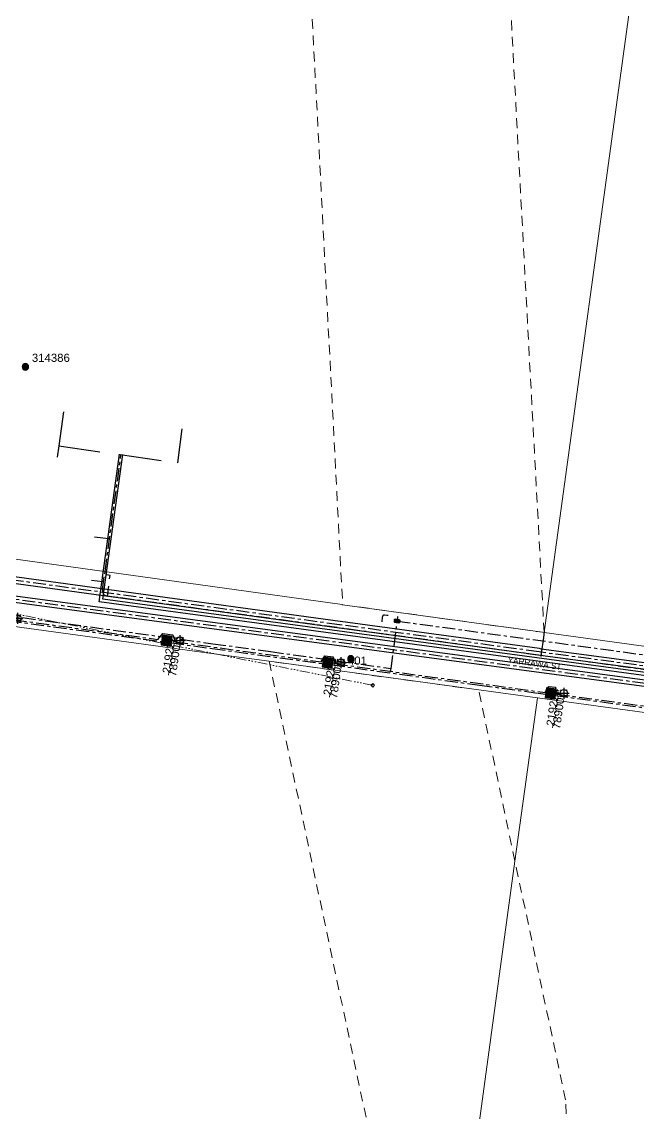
# Model space of a CAD drawing. Header units: metres. Extents: x 301012 to 305396, y 6240778 to 6244350.
# Drawn here: x 302654.8 to 302844.1, y 6242928.7 to 6243263.5 of the extents above; entities that cross this region are included whole.
import ezdxf
from ezdxf.enums import TextEntityAlignment as Align

# ---------------------------------------------------------------- set-up
doc = ezdxf.new("R2010")
doc.units = ezdxf.units.M
for name, pattern in [('Cable Exist UG', [7, 4, -1, 1, -1]), ('Dash', [5, 3, -2]), ('DASHED', [19.05, 12.7, -6.35]), ('PHANTOMX2', [6.6, 3, -0.75, 0.2, -0.75, 0.2, -0.75, 0.2, -0.75])]:
    doc.linetypes.add(name, pattern=pattern)
doc.layers.get('0').update_dxf_attribs({"color": 6})
for name, color, linetype, lineweight in [('Cadastre Easements_SP_EXT', 58, 'DASHED', 15), ('Cadastre Land Parcels_SP_EXT', 118, 'Continuous', 15), ('Cadastre Roads_SP_EXT', 218, 'Continuous', 15), ('Mains_HV_EXT', 13, 'Continuous', 25), ('Mains_LV_EXT', 163, 'Continuous', 25), ('Mains_SL_EXT', 131, 'Continuous', 25), ('Mains_TR_EXT', 211, 'Continuous', 25), ('Services_SP_EXT', 42, 'PHANTOMX2', 20)]:
    doc.layers.add(name, color=color, linetype=linetype, lineweight=lineweight)
for name, color, linetype in [('Equip_HV_EXT', 7, 'Continuous'), ('Equip_SP_SL_EXT', 7, 'Continuous'), ('SupportsOH_SP_TR_HV_LV_SL_EXT', 7, 'Continuous'), ('SupportsUG_SP_LV_SL_EXT', 7, 'Continuous'), ('Trench_SP_EXT', 7, 'Continuous')]:
    doc.layers.add(name, color=color, linetype=linetype)
doc.layers.add('UNKNOWN_FEATURES', color=1, linetype='DASHED', plot=False)
doc.styles.add('COLUMN_LABEL', font='arial.ttf', dxfattribs={"height": 2})
doc.styles.add('iecARIAL', font='arial.ttf', dxfattribs={"height": 2})
doc.styles.add('POLE_LABEL', font='arial.ttf', dxfattribs={"height": 2})
doc.styles.add('SL_LABEL', font='arial.ttf', dxfattribs={"height": 2})
doc.styles.get("Standard").update_dxf_attribs({"font": 'arial.ttf'})
doc.linetypes.add('Cable P UG', pattern='A,5,-0.1,["P",Standard,S=1.5,R=0,X=0,Y=-0.75],-1.45', length=6.55)

# ---------------------------------------------------------------- blocks, each defined once
blk = doc.blocks.new('COLUMN_EXT')
blk.add_hatch(color=256).paths.add_polyline_path([(1.5, -1.5), (1.5, 1.5), (-1.5, 1.5), (-1.5, -1.5)])
blk.add_lwpolyline([(1.5, 1.5), (-1.5, 1.5), (-1.5, -1.5), (1.5, -1.5)], close=True)
at = {"flags": 9}
for tag, style, p in [('STRUCTURE_PLANT_NUMBER', 'POLE_LABEL', (-1.81, -0.03)), ('STREET_CODE', 'COLUMN_LABEL', (-1.81, 0.2))]:
    blk.add_attdef(tag, text='', height=0.2, rotation=180, dxfattribs=dict(at, style=style)).set_placement(p, align=Align.MIDDLE_LEFT)
for tag, p in [('COLUMN_TYPE', (-1.81, 0.4)), ('STREETNAME', (-1.81, 1.6)), ('OWNED_BY', (-1.81, 0.6)), ('LOCATION', (-1.81, 1.4)), ('SUBURB', (-1.81, 1.8)), ('LEGEND', (-1.81, 1.2)), ('USAGE', (-1.81, 1)), ('NOTES', (-1.81, 2)), ('STATE', (-1.81, 0.8))]:
    blk.add_attdef(tag, text='', height=0.2, rotation=180, dxfattribs=at).set_placement(p, align=Align.MIDDLE_LEFT)
at = {"flags": 1}
blk.add_attdef('Z', (-1.81, 2.35), '', height=0.2, rotation=180, dxfattribs=at)
at = {"style": 'COLUMN_LABEL', "width": 0.9, "flags": 8}
blk.add_attdef('ASSET_NUM', text='', height=2, rotation=270, dxfattribs=at).set_placement((2, -4), align=Align.MIDDLE_LEFT)
blk = doc.blocks.new('SL_LANTERN_EXT')
at = {"flags": 9}
for tag, p in [('LRATECODE', (-7.4, 0)), ('LOUTREACHVOCAB', (-7.2, 0)), ('LOUTREACH', (-7, 0)), ('LANTNUMBER', (-6.6, 0)), ('LNEW', (-6.4, 0)), ('LMASTVOCAB', (-6.2, 0)), ('LMAST', (-6, 0)), ('LLAMPVOCAB', (-5.8, 0)), ('LLAMP', (-5.6, 0)), ('LEXIST', (-5.4, 0)), ('LCHARGE3PERCENT', (-5.2, 0)), ('LCHARGE3', (-5, 0)), ('LCHARGE2PERCENT', (-4.8, 0)), ('LCHARGE2', (-4.6, 0)), ('LCHARGE1PERCENT', (-4.4, 0)), ('LCHARGE1', (-4.2, 0)), ('LCATEGORY', (-4, 0)), ('LBRACKETVOCAB', (-3.8, 0)), ('LBRACKET', (-3.6, 0)), ('LKINGHEIGHT', (-3.4, 0)), ('CREPLACE', (-3.2, 0)), ('CREMOVE', (-3, 0)), ('CNUMBER', (-2.8, 0)), ('CNEW', (-2.6, 0)), ('CEXIST', (-2.4, 0)), ('USAGE', (-2.2, 0)), ('STATE', (-2, 0)), ('OWNED_BY', (-1.8, 0)), ('ORIENTATION', (-1.6, 0)), ('OPERATING_VOLTAGE', (-1.4, 0)), ('NO_PHASES', (-1.2, 0)), ('LANTERN_TYPE', (-1, 0)), ('LANTERN_PURPOSE', (-0.8, 0)), ('CONTROL_TYPE', (-0.6, 0)), ('CONSTRUCTED_VOLTAGE', (-0.4, 0))]:
    blk.add_attdef(tag, text='', height=0.001, rotation=270, dxfattribs=at).set_placement(p, align=Align.MIDDLE_LEFT)
at = {"style": 'SL_LABEL', "flags": 9}
blk.add_attdef('STREET_CODE', text='', height=0.001, rotation=270, dxfattribs=at).set_placement((0, 0), align=Align.MIDDLE_LEFT)
at = {"flags": 1}
blk.add_attdef('Z', (0, 0), '', height=0.001, rotation=270, dxfattribs=at)
at = {"flags": 9}
for tag, p in [('LREMOVE', (0, -7.6)), ('LREPLACE', (0, -7.8)), ('LTYPE', (0, -8)), ('LTYPEVOCAB', (0, -8.2)), ('LEGEND', (0, -8.4)), ('SUBURB', (0, -8.6)), ('STREETNAME', (0, -8.8)), ('LOCATION', (0, -9)), ('NOTES', (0, -9.2)), ('MAINTAINED_BY', (0, -9.86))]:
    blk.add_attdef(tag, text='', height=0.001, dxfattribs=at).set_placement(p, align=Align.MIDDLE_LEFT)
blk.add_attdef('OPERATED_BY', (0, -9.61), '', height=0.001, dxfattribs=at)
blk.add_wipeout([(5.69, 0), (5.06, -1.06), (4, -1.69), (2.94, -1.06), (2.31, 0), (2.94, 1.06), (4, 1.69), (5.06, 1.06)])
for p, q in [((0, 0), (4, 0)), ((2.94, 1.06), (3.2, 0.8)), ((4, 1.69), (4, 0)), ((5.06, 1.06), (4.8, 0.8)), ((2.94, -1.06), (3.2, -0.8)), ((4, 0), (5.69, 0)), ((4, 0), (4, -1.69)), ((5.06, -1.06), (4.8, -0.8))]:
    blk.add_line(p, q)
blk.add_circle((4, 0), 1.12)
at = {"width": 0.9}
blk.add_attdef('LNUMBER', text='', height=1, dxfattribs=at).set_placement((7, -1), align=Align.MIDDLE_LEFT)
blk = doc.blocks.new('CCP_EXT')
blk.add_wipeout([(0, 0.57), (0.57, 0), (0, -0.57), (-0.57, 0)])
blk.add_lwpolyline([(-0.57, 0), (0, 0.57), (0.57, 0), (0, -0.57), (-0.57, 0)])
at = {"flags": 1}
blk.add_attdef('Z', (0, 0), '', height=0.2, dxfattribs=at)
at = {"flags": 9}
for tag, p in [('CCP_TYPE', (0, 0)), ('CONSTRUCTED_VOLTAGE', (0, -0.2)), ('OPERATING_VOLTAGE', (0, -0.6)), ('ORIENTATION', (0, -0.8)), ('OWNED_BY', (0, -1)), ('STATE', (0, -1.8)), ('NO_PHASES', (0, -0.4)), ('USAGE', (0, -1.2)), ('LEGEND', (0, -1.4)), ('LIFE_SUPPORT', (0, -1.6)), ('NOTES', (0, -2))]:
    blk.add_attdef(tag, text='', height=0.2, dxfattribs=at).set_placement(p, align=Align.MIDDLE_LEFT)
blk = doc.blocks.new('POLE_EXT')
blk.add_hatch(color=256).paths.add_polyline_path([(-1, 0, 1), (1, 0, 1)])
blk.add_lwpolyline([(-1, 0, 1), (1, 0, 1)], format="xyb", close=True)
at = {"flags": 8}
blk.add_attdef('pNumber', text='', height=2, dxfattribs=at).set_placement((2.5, 2.5), align=Align.MIDDLE_CENTER)
at = {"style": 'POLE_LABEL', "flags": 9}
for tag, p in [('STRUCTURE_PLANT_NUMBER', (1.35, 0.03)), ('STREET_CODE', (1.35, -0.2))]:
    blk.add_attdef(tag, text='', height=0.2, dxfattribs=at).set_placement(p, align=Align.MIDDLE_LEFT)
at = {"flags": 9}
for tag, p in [('OWNED_BY', (1.35, -0.4)), ('SPECIAL_USE', (1.35, -0.8)), ('STATE', (1.35, -1)), ('cLV', (1.35, -1.4)), ('hDepth', (1.35, -1.6)), ('hDia', (1.35, -1.8)), ('cHV', (1.35, -2)), ('cLinedev', (1.35, -3.4)), ('PARENT', (1.35, -0.6)), ('USAGE', (1.35, -1.2)), ('LBRACKET', (1.35, -2.2)), ('LExisting', (1.35, -2.4)), ('LANTNUMBER', (1.35, -2.6)), ('LOther', (1.35, -2.8)), ('LRemove', (1.35, -3)), ('LEGEND', (1.35, -3.2)), ('pExisting', (1.35, -3.8)), ('pFooting', (1.35, -4.4)), ('pNew', (1.35, -4.6)), ('pRelocate', (1.35, -5)), ('pRemove', (1.35, -5.2)), ('pReplace', (1.35, -5.4)), ('pStay', (1.35, -5.6)), ('pType', (1.35, -5.8)), ('cspan', (1.35, -6)), ('STREETNAME', (1.35, -6.2)), ('SUBURB', (1.35, -6.4)), ('LOCATION', (1.35, -3.6)), ('PFNUMBER', (1.35, -4)), ('NEWPFNUMBER', (1.35, -4.2)), ('NOTES', (1.35, -6.6)), ('OPERATED_BY', (1.36, -7.01)), ('MAINTAINED_BY', (1.36, -6.81))]:
    blk.add_attdef(tag, text='', height=0.2, dxfattribs=at).set_placement(p, align=Align.MIDDLE_LEFT)
at = {"flags": 1}
blk.add_attdef('Z', (1.35, -7.33), '', height=0.2, dxfattribs=at)
blk = doc.blocks.new('HV_STJ_EXT')
h = blk.add_hatch(color=256)
edge = h.paths.add_edge_path()
edge.add_ellipse((-0.59, 0.13), major_axis=(0.226, 0.226), ratio=1, start_angle=45, end_angle=135)
edge.add_line((-0.91, 0.13), (-0.91, -0.13))
edge.add_ellipse((-0.59, -0.13), major_axis=(0.226, 0.226), ratio=1, start_angle=135, end_angle=225)
edge.add_line((-0.59, -0.45), (0.59, -0.45))
edge.add_ellipse((0.59, -0.13), major_axis=(-0.226, 0.226), ratio=1, start_angle=135, end_angle=225)
edge.add_line((0.91, -0.13), (0.91, 0.13))
edge.add_ellipse((0.59, 0.13), major_axis=(-0.226, 0.226), ratio=1, start_angle=225, end_angle=315)
edge.add_line((0.59, 0.45), (-0.59, 0.45))
blk.add_lwpolyline([(-0.91, 0.13), (-0.91, -0.13, 0.414214), (-0.59, -0.45), (0.59, -0.45, 0.414214), (0.91, -0.13), (0.91, 0.13, 0.414214), (0.59, 0.45), (-0.59, 0.45, 0.414214)], format="xyb", close=True)
for tag, flags, p in [('ORIENTATION', 9, (1.5, 0)), ('Z', 1, (1.5, -0.8)), ('USAGE', 9, (1.5, -0.2)), ('LEGEND', 9, (1.5, -0.4)), ('NOTES', 9, (1.5, -0.6))]:
    blk.add_attdef(tag, text='', height=0.2, dxfattribs=dict(flags=flags)).set_placement(p, align=Align.MIDDLE_LEFT)

msp = doc.modelspace()

# ---------------------------------------------------------------- linework, layer by layer
at = {"layer": 'Cadastre Land Parcels_SP_EXT', "linetype": 'Continuous'}
for points in [[(302842.49, 6243275.44), (302804.24, 6243280.75), (302742.73, 6243289.29), (302742.72, 6243289.29), (302643.14, 6243303.18), (302615.9, 6243103.79), (302753.23, 6243084.72), (302753.34, 6243084.7), (302814.68, 6243076.25), (302815.19, 6243076.13), (302842.49, 6243275.44)], [(302894.74, 6243268.28), (302842.49, 6243275.44), (302815.19, 6243076.13), (302968.01, 6243055.19), (302994.85, 6243068.92), (302986.84, 6243097.55), (302971.29, 6243134.48), (302894.74, 6243268.28)], [(302791.42, 6242897.86), (302806.25, 6243006.01), (302813.12, 6243056.08), (302795.1, 6243058.55), (302730.8, 6243067.34), (302713.09, 6243069.77), (302633.87, 6243080.6), (302613.01, 6243083.45), (302593.18, 6243086.19), (302393.65, 6243113.59), (302366.28, 6242914.21), (302525.83, 6242892.33), (302585.72, 6242884.12), (302606.5, 6242881.27), (302685.75, 6242870.42), (302764.54, 6242859.62), (302785.77, 6242856.71), (302791.42, 6242897.86)], [(302992.48, 6242902.05), (303009.57, 6243026.81), (303009.2, 6243027.3), (303008.66, 6243027.88), (303008.05, 6243028.4), (303007.4, 6243028.86), (303006.7, 6243029.24), (303005.96, 6243029.55), (303005.2, 6243029.78), (303004.41, 6243029.93), (303004.3, 6243029.94), (302813.12, 6243056.08), (302806.25, 6243006.01), (302791.42, 6242897.86), (302785.77, 6242856.71), (302826, 6242851.2), (302863.74, 6242846.03), (302864.16, 6242849.05), (302868.72, 6242882.26), (302987.55, 6242865.99), (302992.48, 6242902.05)]]:
    msp.add_lwpolyline(points, close=True, dxfattribs=at)
at = {"layer": 'Trench_SP_EXT', "linetype": 'Cable Exist UG'}
msp.add_lwpolyline([(302767.33, 6243081.36), (302766.91, 6243081.42), (302766.91, 6243081.42), (302766.23, 6243081.5), (302766.23, 6243081.5, 0.466938), (302765.51, 6243080.85), (302765.51, 6243080.85), (302765.32, 6243079.39)], format="xyb", dxfattribs=at)
for points in [[(302770.15, 6243079.73), (302770.33, 6243081.06)], [(302768.14, 6243065.27), (302767.96, 6243063.97)]]:
    msp.add_lwpolyline(points, dxfattribs=at)
at = {"layer": 'UNKNOWN_FEATURES'}
for points in [[(302667.65, 6243143.81), (302666.21, 6243133.44), (302702.75, 6243128.19), (302704.04, 6243138.59)], [(302666.21, 6243133.44), (302665.73, 6243129.98)], [(302677.12, 6243105.56), (302681.43, 6243104.95)], [(302679.72, 6243091.7), (302676.19, 6243092.15)], [(302681.77, 6243092.63), (302681.92, 6243093.69), (302680.89, 6243093.83)], [(302681.49, 6243090.42), (302681.07, 6243087.34)], [(302815.23, 6243076.44), (302814.99, 6243074.67), (302814.32, 6243069.72), (302814.19, 6243068.81)]]:
    msp.add_lwpolyline(points, dxfattribs=at)

# ---------------------------------------------------------------- block references
at = {"layer": 'Equip_HV_EXT', "rotation": 351.5966291696298}
msp.add_blockref('HV_STJ_EXT', (302770.04, 6243079.68), dxfattribs=at)
at = {"layer": 'SupportsOH_SP_TR_HV_LV_SL_EXT'}
ref = msp.add_blockref('POLE_EXT', (302655.92, 6243157.68), dxfattribs=at)
ref.add_attrib('ASSET_NUM', '314386', dxfattribs={"layer": '0', "height": 2.5, "style": 'POLE_LABEL'}).set_placement((302657.92, 6243158.43), align=Align.BOTTOM_LEFT)
at = {"layer": 'SupportsUG_SP_LV_SL_EXT'}
ref = msp.add_blockref('COLUMN_EXT', (302699.34, 6243073.67), dxfattribs=dict(at, rotation=81.86575465416266))
ref.add_attrib('ASSET_NUM', '789001', dxfattribs={"layer": '0', "height": 2.5, "rotation": 81.8094, "style": 'COLUMN_LABEL'}).set_placement((302701.34, 6243074.42), align=Align.TOP_RIGHT)
ref = msp.add_blockref('COLUMN_EXT', (302748.76, 6243066.91), dxfattribs=dict(at, rotation=81.86816684949038))
ref.add_attrib('ASSET_NUM', '789002', dxfattribs={"layer": '0', "height": 2.5, "rotation": 81.9241, "style": 'COLUMN_LABEL'}).set_placement((302750.76, 6243067.66), align=Align.TOP_RIGHT)
ref = msp.add_blockref('COLUMN_EXT', (302817.24, 6243057.54), dxfattribs=dict(at, rotation=81.91155791880378))
ref.add_attrib('ASSET_NUM', '789003', dxfattribs={"layer": '0', "height": 2.5, "rotation": 81.9146, "style": 'COLUMN_LABEL'}).set_placement((302819.24, 6243058.29), align=Align.TOP_RIGHT)

# ---------------------------------------------------------------- texts
at = {"layer": 'Cadastre Roads_SP_EXT'}
msp.add_text('YARRAWA ST', height=1.8, rotation=352.2217, dxfattribs=at).set_placement((302803.9, 6243066.93))

# ---------------------------------------------------------------- next in the draw order: block references
at = {"layer": 'Equip_SP_SL_EXT'}
ref = msp.add_blockref('SL_LANTERN_EXT', (302649.47, 6243080.49), dxfattribs=at)
ref.add_attrib('ASSET_NUM', '219221', dxfattribs={"layer": '0', "height": 2.5, "rotation": 81.8244, "style": 'iecARIAL'}).set_placement((302650.97, 6243081.99), align=Align.MIDDLE_RIGHT)
ref = msp.add_blockref('SL_LANTERN_EXT', (302699.34, 6243073.67), dxfattribs=at)
ref.add_attrib('ASSET_NUM', '219222', dxfattribs={"layer": '0', "height": 2.5, "rotation": 81.9184, "style": 'iecARIAL'}).set_placement((302700.84, 6243075.17), align=Align.MIDDLE_RIGHT)
ref = msp.add_blockref('SL_LANTERN_EXT', (302748.76, 6243066.91), dxfattribs=at)
ref.add_attrib('ASSET_NUM', '219223', dxfattribs={"layer": '0', "height": 2.5, "rotation": 81.7625, "style": 'iecARIAL'}).set_placement((302750.26, 6243068.41), align=Align.MIDDLE_RIGHT)
ref = msp.add_blockref('SL_LANTERN_EXT', (302817.24, 6243057.54), dxfattribs=at)
ref.add_attrib('ASSET_NUM', '219224', dxfattribs={"layer": '0', "height": 2.5, "rotation": 81.8198, "style": 'iecARIAL'}).set_placement((302818.74, 6243059.04), align=Align.MIDDLE_RIGHT)
at = {"layer": 'Services_SP_EXT', "rotation": 90.0000000000002}
msp.add_blockref('CCP_EXT', (302762.57, 6243059.97), dxfattribs=at)

# ---------------------------------------------------------------- next in the draw order: linework, layer by layer
at = {"layer": 'Cadastre Easements_SP_EXT', "linetype": 'Dash'}
for points in [[(302662.23, 6243442.74), (302741.63, 6243309.46), (302742.72, 6243289.29), (302753.34, 6243084.7), (302814.69, 6243076.25), (302815.19, 6243076.13), (302804.23, 6243280.75), (302804.23, 6243280.81), (302801.86, 6243327.75), (302735.09, 6243437.89), (302729.27, 6243438.37), (302728.55, 6243433.4), (302662.23, 6243442.74)], [(302826, 6242851.2), (302823.57, 6242898.53), (302821.78, 6242932.79), (302806.25, 6243006.01), (302795.1, 6243058.55), (302730.8, 6243067.34), (302761.22, 6242924.16), (302762.61, 6242897.26), (302764.54, 6242859.62), (302770.44, 6242744.84), (302775.05, 6242654.99), (302836.53, 6242646.56), (302826, 6242851.2)]]:
    msp.add_lwpolyline(points, close=True, dxfattribs=at)
at = {"layer": 'Cadastre Roads_SP_EXT', "linetype": 'Continuous'}
msp.add_lwpolyline([(302613.01, 6243083.45), (302633.87, 6243080.6), (302713.09, 6243069.77), (302730.8, 6243067.35), (302795.1, 6243058.55), (302813.12, 6243056.08), (303004.3, 6243029.94), (303004.41, 6243029.93), (303009.24, 6243038.9), (303014.58, 6243048.82), (302968.01, 6243055.19), (302815.19, 6243076.13), (302814.68, 6243076.25), (302753.34, 6243084.7), (302753.23, 6243084.72), (302615.9, 6243103.79), (302614.44, 6243093.56), (302613.01, 6243083.45)], close=True, dxfattribs=at)
at = {"layer": 'Mains_HV_EXT', "linetype": 'Cable P UG'}
for points in [[(303341.64, 6243416.74), (303367.99, 6243413.56), (303357.64, 6243338.81), (303313.7, 6243275.66), (303142.76, 6243298.6), (303142.72, 6243298.61), (303142.72, 6243298.61, 0.449139), (303058.87, 6243238.54), (303058.87, 6243238.54), (303058.87, 6243238.52), (303031.06, 6243037.94), (302678.62, 6243085.57), (302684.82, 6243130.89)], [(303341.52, 6243415.74), (303367.02, 6243412.69), (303356.68, 6243339.19), (303313.23, 6243276.73), (303142.94, 6243299.59), (303142.94, 6243299.59, 0.449139), (303057.88, 6243238.64), (303057.88, 6243238.64), (303030.2, 6243039.07), (302679.75, 6243086.42), (302685.81, 6243130.76)]]:
    msp.add_lwpolyline(points, format="xyb", dxfattribs=at)
for points in [[(302912.76, 6243055.98), (302813.97, 6243069.13), (302813.46, 6243069.24), (302752.38, 6243077.53), (302752.27, 6243077.54), (302614.88, 6243096.33), (302574.72, 6243101.83), (302491.88, 6243113.13), (302395.52, 6243126.34), (302389.37, 6243127.2), (302231.24, 6243140.73), (302178.4, 6243159.43), (302144.15, 6243170.23), (302095.04, 6243196.78), (302095.02, 6243196.8), (302095.02, 6243196.8), (302058.41, 6243217.81)], [(302936.4, 6243047.52), (302594.11, 6243093.11), (302394.35, 6243120.51), (302230.55, 6243138.09), (302209.01, 6243145.74), (302142.18, 6243167.39), (302109.18, 6243185.54), (302109.17, 6243185.54), (302109.17, 6243185.54), (302084.64, 6243199.41), (302060.43, 6243212.8)], [(302936.66, 6243049.5), (302594.37, 6243095.09), (302394.59, 6243122.49), (302230.97, 6243140.06), (302209.63, 6243147.64), (302142.98, 6243169.23), (302110.15, 6243187.29), (302085.62, 6243201.16), (302061.39, 6243214.56)], [(302913.03, 6243057.96), (302814.32, 6243071.1), (302813.82, 6243071.21), (302752.66, 6243079.51), (302752.55, 6243079.52), (302615.15, 6243098.31), (302574.99, 6243103.81), (302492.15, 6243115.11), (302395.8, 6243128.32), (302389.59, 6243129.19), (302231.64, 6243142.7), (302179.01, 6243161.33), (302144.94, 6243172.08), (302096, 6243198.54)]]:
    msp.add_lwpolyline(points, dxfattribs=at)
at = {"layer": 'Mains_HV_EXT', "linetype": 'Cable Exist UG'}
for points in [[(302770.08, 6243079.68), (302976.75, 6243051.47), (302980.41, 6243052.41), (302982.34, 6243053.12), (302993.5, 6243058.75), (302993.5, 6243058.75), (302994.6, 6243059.45), (302995.68, 6243060.25), (302996.67, 6243061.07), (302997.82, 6243062.35), (302998.72, 6243063.47), (302999.52, 6243064.65), (303000.18, 6243065.87), (303000.78, 6243067.19), (303001.2, 6243068.61), (303001, 6243071.71), (303001, 6243075.51), (303001.24, 6243078.99), (303001.44, 6243080.05), (303002.04, 6243083.17), (303002.42, 6243085.65), (303012.35, 6243097.83), (303016.67, 6243104.15)], [(302615.6, 6243086.11), (302618.35, 6243085.75), (302618.35, 6243085.75), (302634.28, 6243083.57), (302713.49, 6243072.74), (302731.21, 6243070.32), (302768.24, 6243065.14), (302770.1, 6243079.68)]]:
    msp.add_lwpolyline(points, dxfattribs=at)
at = {"layer": 'Mains_LV_EXT', "linetype": 'Cable Exist UG'}
msp.add_lwpolyline([(302611.39, 6243100.43), (302615.62, 6243101.81), (302635.46, 6243099.06), (302633.53, 6243082.67), (302647, 6243080.83), (302648.44, 6243082.65), (302651.28, 6243082.26), (302652.31, 6243080.1), (302696.58, 6243074.04), (302698.09, 6243075.86), (302701.24, 6243075.43), (302701.89, 6243073.32), (302746.78, 6243067.18), (302747.86, 6243069.05), (302750.39, 6243068.7), (302750.86, 6243066.62), (302815.5, 6243057.77), (302816.65, 6243059.63), (302818.67, 6243059.36), (302818.98, 6243057.28), (302879.11, 6243049.08)], dxfattribs=at)
at = {"layer": 'Mains_SL_EXT', "linetype": 'Cable Exist UG'}
for points in [[(302649.47, 6243080.49), (302650.73, 6243079.81), (302650.73, 6243079.81), (302697.83, 6243073.37), (302699.34, 6243073.67)], [(302699.34, 6243073.67), (302700.65, 6243072.98), (302700.65, 6243072.98), (302713.29, 6243071.26), (302747.41, 6243066.59), (302748.76, 6243066.91)], [(302748.76, 6243066.91), (302750.01, 6243066.23), (302750.01, 6243066.23), (302795.31, 6243060.03), (302813.32, 6243057.57), (302815.67, 6243057.25), (302817.24, 6243057.54)], [(302817.24, 6243057.54), (302818.47, 6243056.86), (302818.47, 6243056.86), (302879.44, 6243048.53), (302880.9, 6243048.83)]]:
    msp.add_lwpolyline(points, dxfattribs=at)
at = {"layer": 'Mains_TR_EXT', "linetype": 'Cable Exist UG'}
for points in [[(302912.9, 6243056.97), (302814.14, 6243070.11), (302813.64, 6243070.23), (302752.52, 6243078.52), (302752.41, 6243078.53), (302615.02, 6243097.32), (302574.85, 6243102.82), (302574.85, 6243102.82), (302492.01, 6243114.12), (302395.66, 6243127.33), (302389.48, 6243128.19), (302231.44, 6243141.72), (302178.7, 6243160.38), (302144.55, 6243171.15), (302095.52, 6243197.66)], [(302936.53, 6243048.51), (302594.24, 6243094.1), (302594.24, 6243094.1), (302394.47, 6243121.5), (302230.76, 6243139.08), (302209.32, 6243146.69), (302142.58, 6243168.31), (302142.58, 6243168.31), (302109.66, 6243186.41)]]:
    msp.add_lwpolyline(points, dxfattribs=at)
at = {"layer": 'Services_SP_EXT'}
msp.add_lwpolyline([(302762.57, 6243059.97), (302453.77, 6243121.65)], dxfattribs=at)
at = {"layer": 'Trench_SP_EXT', "linetype": 'Cable Exist UG'}
msp.add_lwpolyline([(303005.89, 6243042.84), (302883.43, 6243059.62), (302683.98, 6243086.94), (302681.07, 6243087.34), (302681.05, 6243087.34), (302681.05, 6243087.34, -0.414146), (302679.62, 6243089.23), (302679.62, 6243089.23), (302680.38, 6243094.85), (302685.28, 6243130.66)], format="xyb", dxfattribs=at)

# ---------------------------------------------------------------- next in the draw order: block references
at = {"layer": 'SupportsOH_SP_TR_HV_LV_SL_EXT'}
ref = msp.add_blockref('POLE_EXT', (302755.88, 6243068.04), dxfattribs=at)
ref.add_attrib('ASSET_NUM', '401', dxfattribs={"layer": '0', "height": 2.5, "style": 'POLE_LABEL'}).set_placement((302757.88, 6243068.79), align=Align.TOP_CENTER)

doc.saveas('drawing.dxf')
